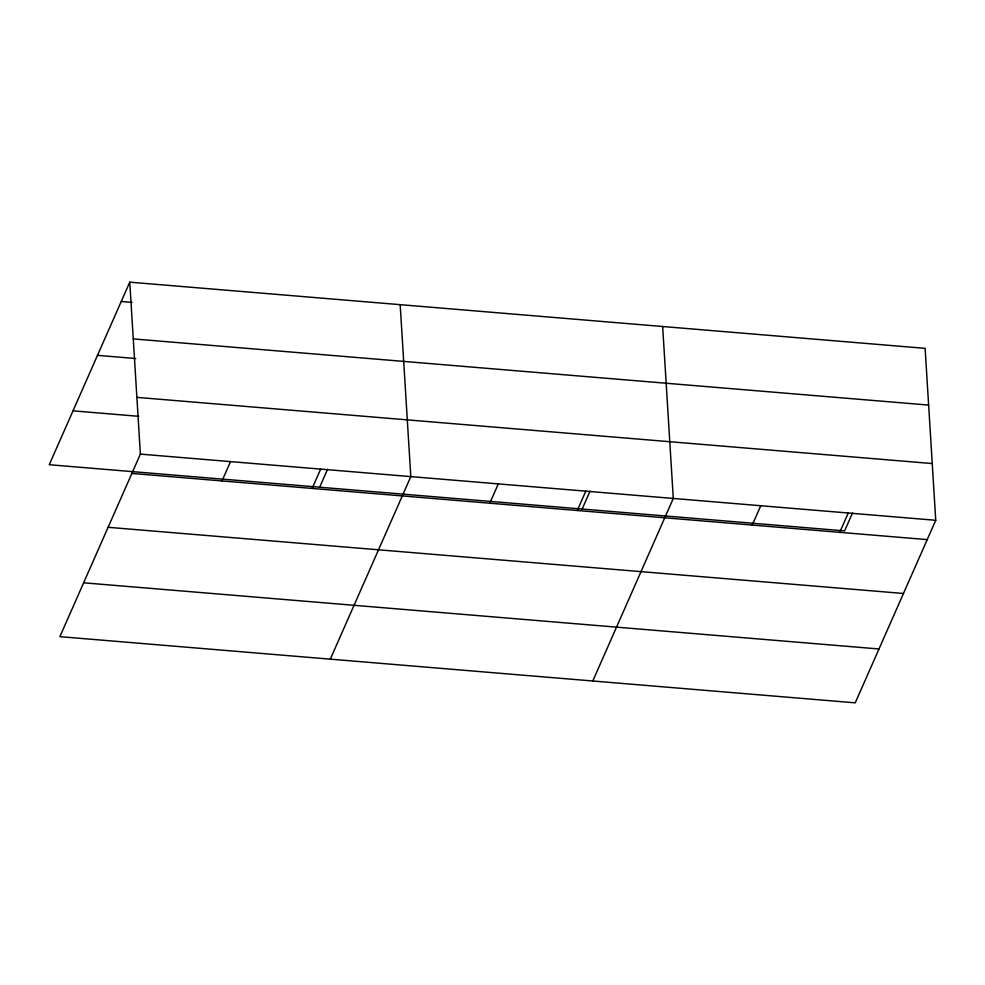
<?xml version="1.0" encoding="UTF-8"?>
<svg xmlns="http://www.w3.org/2000/svg" width="985" height="985" viewBox="0 0 985 985"><rect width="100%" height="100%" fill="white"/><g stroke="black" fill="none" stroke-linecap="round" stroke-linejoin="round"><path stroke-width="1.48" d="M129.761 282.166L140.387 454.11L59.876 636.655L855.239 702.834L935.75 520.289L925.124 348.345L129.761 282.166L49.25 464.711L844.613 530.89L852.53 512.939M222.007 480.939L230.527 461.608M312.147 488.437L320.667 469.106M319.669 487.206L327.586 469.254M330.295 659.162L410.807 476.617L400.181 304.661M489.779 503.212L498.299 483.894M577.272 510.501L585.792 491.17M582.147 509.048L590.064 491.096M592.773 681.004L673.284 498.447L662.659 326.503M752.245 525.054L760.765 505.736M839.737 532.331L848.257 513.013M121.241 301.484L131.941 302.37M133.27 338.902L928.633 405.081M97.478 355.351L135.684 358.528M136.878 397.361L932.241 463.553M73.001 410.844L138.7 416.31M140.387 454.11L935.75 520.289M131.867 473.428L927.23 539.62M108.116 527.295L903.467 593.475M83.639 582.8L878.989 648.98"/></g></svg>
